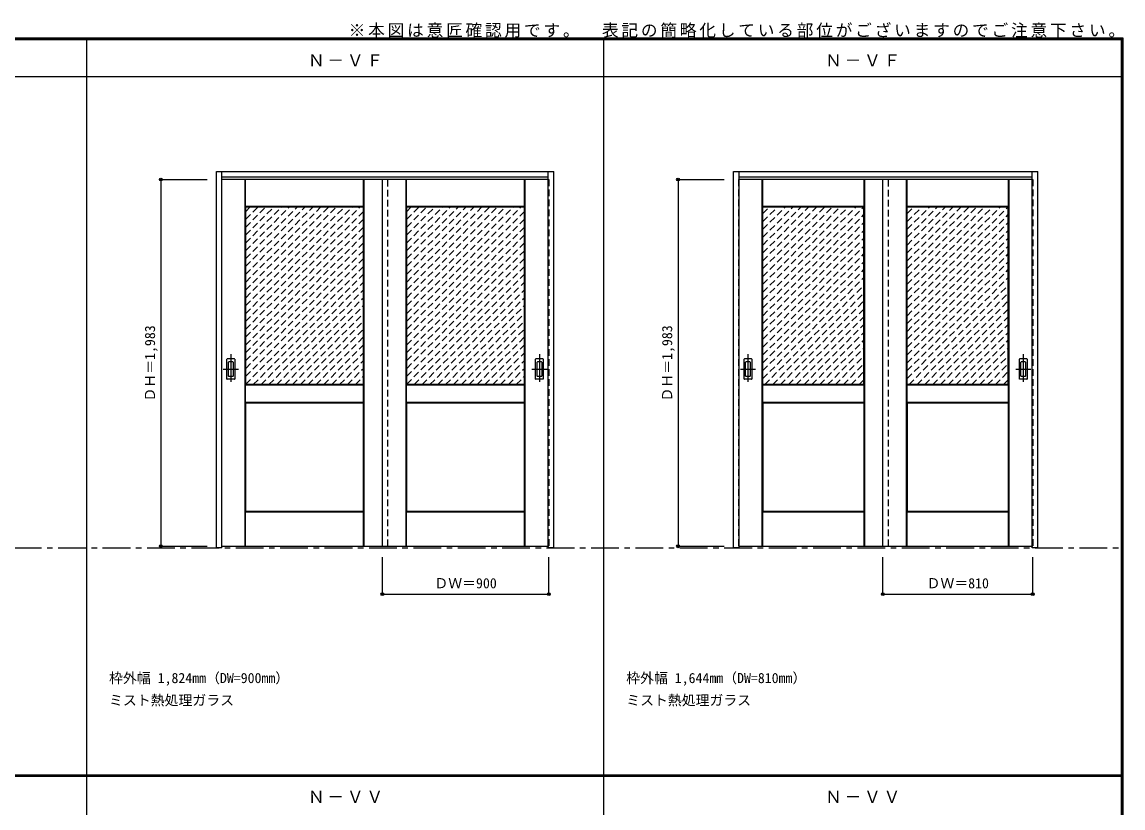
# Model space of a CAD drawing. Units: millimetres, scale not verified. Extents: x -6000 to 5700, y -4307 to 4260.
# Drawn here: x -250 to 5700, y 12 to 4260 of the extents above; entities that cross this region are included whole.
import ezdxf
from ezdxf.enums import TextEntityAlignment as Align

# ---------------------------------------------------------------- set-up
doc = ezdxf.new("R2010")
doc.units = ezdxf.units.MM
doc.header["$LTSCALE"] = 30
doc.header["$PDMODE"] = 32
doc.header["$PDSIZE"] = 15
doc.linetypes.add('CHAIN1', pattern=[8, 5, -1, 1, -1])
doc.linetypes.add('DASHED1', pattern=[1.8, 1.2, -0.6])
for name, color, linetype in [('0-0_補助線', 7, 'CHAIN1'), ('0-1_通り芯', 4, 'CHAIN1'), ('0-2_扉', 4, 'DASHED1'), ('0-3_仕上げ', 7, 'Continuous'), ('0-4_枠', 3, 'Continuous'), ('0-6_引手', 3, 'Continuous'), ('0-A_文字', 7, 'Continuous'), ('0-B_寸法', 7, 'Continuous'), ('0-C_ハッチ', 4, 'DASHED1'), ('F-1_枠', 6, 'Continuous')]:
    doc.layers.add(name, color=color, linetype=linetype)
doc.styles.add('ＭＳ ゴシック', font='')
doc.styles.get('ＭＳ ゴシック').set_extended_font_data('MS Gothic')

msp = doc.modelspace()

# ---------------------------------------------------------------- linework, layer by layer
at = {"layer": '0-0_補助線'}
msp.add_line((-2695, 1418), (5690, 1418), dxfattribs=at)
at = {"layer": '0-1_通り芯'}
for p, q in [((878, 2465), (878, 2303)), ((2546, 2465), (2546, 2303)), ((3673, 2465), (3673, 2303)), ((5161, 2465), (5161, 2303)), ((837, 2384), (919, 2384)), ((2505, 2384), (2587, 2384)), ((3632, 2384), (3714, 2384)), ((5120, 2384), (5202, 2384))]:
    msp.add_line(p, q, dxfattribs=at)
at = {"layer": '0-2_扉'}
for p, q in [((827, 3409.5), (827, 1426.5)), ((830, 3409.5), (827, 3409.5)), ((1727, 1426.5), (1727, 3409.5)), ((2594, 3409.5), (2597, 3409.5)), ((2597, 3409.5), (2597, 1426.5)), ((3622, 3409.5), (3622, 1426.5)), ((3625, 3409.5), (3622, 3409.5)), ((4432, 1426.5), (4432, 3409.5)), ((5209, 3409.5), (5212, 3409.5)), ((827, 1426.5), (830, 1426.5)), ((2597, 1426.5), (2594, 1426.5)), ((3622, 1426.5), (3625, 1426.5))]:
    msp.add_line(p, q, dxfattribs=at)
at = {"layer": '0-2_扉', "color": 3, "linetype": 'Continuous'}
for p, q in [((2594, 3409.5), (830, 3409.5)), ((1697, 1426.5), (1697, 3409.5)), ((5209, 3409.5), (3625, 3409.5)), ((4402, 1426.5), (4402, 3409.5)), ((830, 1426.5), (2594, 1426.5)), ((3625, 1426.5), (5209, 1426.5))]:
    msp.add_line(p, q, dxfattribs=at)
at = {"layer": '0-2_扉'}
msp.add_lwpolyline([(5212, 3409.5), (5212, 1426.5), (5209, 1426.5)], dxfattribs=at)
at = {"layer": '0-3_仕上げ'}
for p, q in [((955, 1426.5), (955, 3409.5)), ((956.5, 3262), (956.5, 3409.5)), ((958, 3263.5), (958, 3409.5)), ((1596, 3263.5), (1596, 3409.5)), ((1597.5, 3262), (1597.5, 3409.5)), ((1599, 1426.5), (1599, 3409.5)), ((1825, 1426.5), (1825, 3409.5)), ((1826.5, 3262), (1826.5, 3409.5)), ((1828, 3263.5), (1828, 3409.5)), ((2466, 3263.5), (2466, 3409.5)), ((2467.5, 3262), (2467.5, 3409.5)), ((2469, 1426.5), (2469, 3409.5)), ((3750, 1426.5), (3750, 3409.5)), ((3751.5, 3262), (3751.5, 3409.5)), ((3753, 3263.5), (3753, 3409.5)), ((4301, 3263.5), (4301, 3409.5)), ((4302.5, 3262), (4302.5, 3409.5)), ((4304, 1426.5), (4304, 3409.5)), ((4530, 1426.5), (4530, 3409.5)), ((4531.5, 3262), (4531.5, 3409.5)), ((4533, 3263.5), (4533, 3409.5)), ((5081, 3263.5), (5081, 3409.5)), ((5082.5, 3262), (5082.5, 3409.5)), ((5084, 1426.5), (5084, 3409.5)), ((958, 3263.5), (956.5, 3262)), ((959, 3259.5), (956.5, 3262)), ((1596, 3263.5), (958, 3263.5)), ((1597.5, 3262), (1595, 3259.5)), ((1596, 3263.5), (1597.5, 3262)), ((1828, 3263.5), (1826.5, 3262)), ((1829, 3259.5), (1826.5, 3262)), ((2466, 3263.5), (1828, 3263.5)), ((2467.5, 3262), (2465, 3259.5)), ((2466, 3263.5), (2467.5, 3262)), ((3753, 3263.5), (3751.5, 3262)), ((3754, 3259.5), (3751.5, 3262)), ((4301, 3263.5), (3753, 3263.5)), ((4533, 3263.5), (4531.5, 3262)), ((4534, 3259.5), (4531.5, 3262)), ((5081, 3263.5), (4533, 3263.5)), ((956.5, 2204), (956.5, 2299)), ((1596, 2297.5), (958, 2297.5)), ((958, 2205.5), (958, 2297.5)), ((1595, 2301.5), (1597.5, 2299)), ((1596, 2297.5), (1597.5, 2299)), ((1596, 2205.5), (1596, 2297.5)), ((1826.5, 2204), (1826.5, 2299)), ((2466, 2297.5), (1828, 2297.5)), ((1828, 2205.5), (1828, 2297.5)), ((2465, 2301.5), (2467.5, 2299)), ((2466, 2297.5), (2467.5, 2299)), ((2466, 2205.5), (2466, 2297.5)), ((3751.5, 2204), (3751.5, 2299)), ((3753, 2205.5), (3753, 2297.5)), ((4301, 2297.5), (3753, 2297.5)), ((4300, 2301.5), (4302.5, 2299)), ((4301, 2297.5), (4302.5, 2299)), ((4301, 2205.5), (4301, 2297.5)), ((4302.5, 2204), (4302.5, 2299)), ((4531.5, 2204), (4531.5, 2299)), ((4533, 2205.5), (4533, 2297.5)), ((5081, 2297.5), (4533, 2297.5)), ((5080, 2301.5), (5082.5, 2299)), ((5081, 2297.5), (5082.5, 2299)), ((5081, 2205.5), (5081, 2297.5)), ((5082.5, 2204), (5082.5, 2299)), ((958, 2205.5), (956.5, 2204)), ((959, 2201.5), (956.5, 2204)), ((958, 2205.5), (1596, 2205.5)), ((1597.5, 2204), (1595, 2201.5)), ((1828, 2205.5), (1826.5, 2204)), ((1829, 2201.5), (1826.5, 2204)), ((1828, 2205.5), (2466, 2205.5)), ((2467.5, 2204), (2465, 2201.5)), ((3753, 2205.5), (3751.5, 2204)), ((3754, 2201.5), (3751.5, 2204)), ((3753, 2205.5), (4301, 2205.5)), ((4533, 2205.5), (4531.5, 2204)), ((4534, 2201.5), (4531.5, 2204)), ((4533, 2205.5), (5081, 2205.5)), ((956.5, 1426.5), (956.5, 1612)), ((958, 1426.5), (958, 1610.5)), ((1596, 1610.5), (958, 1610.5)), ((1595, 1614.5), (1597.5, 1612)), ((1596, 1610.5), (1597.5, 1612)), ((1596, 1426.5), (1596, 1610.5)), ((1597.5, 1426.5), (1597.5, 1612)), ((1826.5, 1426.5), (1826.5, 1612)), ((1828, 1426.5), (1828, 1610.5)), ((2466, 1610.5), (1828, 1610.5)), ((2465, 1614.5), (2467.5, 1612)), ((2466, 1610.5), (2467.5, 1612)), ((2466, 1426.5), (2466, 1610.5)), ((2467.5, 1426.5), (2467.5, 1612)), ((3751.5, 1426.5), (3751.5, 1612)), ((3753, 1426.5), (3753, 1610.5)), ((4301, 1610.5), (3753, 1610.5)), ((4300, 1614.5), (4302.5, 1612)), ((4301, 1610.5), (4302.5, 1612)), ((4301, 1426.5), (4301, 1610.5)), ((4302.5, 1426.5), (4302.5, 1612)), ((4531.5, 1426.5), (4531.5, 1612)), ((4533, 1426.5), (4533, 1610.5)), ((5081, 1610.5), (4533, 1610.5)), ((5080, 1614.5), (5082.5, 1612)), ((5081, 1610.5), (5082.5, 1612)), ((5081, 1426.5), (5081, 1610.5)), ((5082.5, 1426.5), (5082.5, 1612))]:
    msp.add_line(p, q, dxfattribs=at)
at = {"layer": '0-3_仕上げ', "color": 3}
for p, q in [((1595, 3259.5), (959, 3259.5)), ((959, 2301.5), (959, 3259.5)), ((1595, 2301.5), (1595, 3259.5)), ((2465, 3259.5), (1829, 3259.5)), ((1829, 2301.5), (1829, 3259.5)), ((2465, 2301.5), (2465, 3259.5)), ((3754, 2301.5), (3754, 3259.5)), ((4300, 3259.5), (3754, 3259.5)), ((4300, 2301.5), (4300, 3259.5)), ((4534, 2301.5), (4534, 3259.5)), ((5080, 3259.5), (4534, 3259.5)), ((5080, 2301.5), (5080, 3259.5)), ((1595, 2301.5), (959, 2301.5)), ((2465, 2301.5), (1829, 2301.5)), ((4300, 2301.5), (3754, 2301.5)), ((5080, 2301.5), (4534, 2301.5)), ((959, 1614.5), (959, 2201.5)), ((959, 2201.5), (1595, 2201.5)), ((1595, 1614.5), (1595, 2201.5)), ((1829, 2201.5), (2465, 2201.5)), ((1829, 1614.5), (1829, 2201.5)), ((2465, 1614.5), (2465, 2201.5)), ((3754, 2201.5), (3754, 1614.5)), ((4534, 2201.5), (4534, 1614.5)), ((1595, 1614.5), (959, 1614.5)), ((2465, 1614.5), (1829, 1614.5)), ((4300, 1614.5), (3754, 1614.5)), ((5080, 1614.5), (4534, 1614.5))]:
    msp.add_line(p, q, dxfattribs=at)
at = {"layer": '0-3_仕上げ'}
for points in [[(4301, 3263.5), (4302.5, 3262), (4300, 3259.5)], [(5081, 3263.5), (5082.5, 3262), (5080, 3259.5)], [(958, 2297.5), (956.5, 2299), (959, 2301.5)], [(1596, 2205.5), (1597.5, 2204), (1597.5, 2299)], [(1828, 2297.5), (1826.5, 2299), (1829, 2301.5)], [(2466, 2205.5), (2467.5, 2204), (2467.5, 2299)], [(3753, 2297.5), (3751.5, 2299), (3754, 2301.5)], [(4533, 2297.5), (4531.5, 2299), (4534, 2301.5)], [(4301, 2205.5), (4302.5, 2204), (4300, 2201.5)], [(5081, 2205.5), (5082.5, 2204), (5080, 2201.5)], [(958, 1610.5), (956.5, 1612), (959, 1614.5)], [(1828, 1610.5), (1826.5, 1612), (1829, 1614.5)], [(3753, 1610.5), (3751.5, 1612), (3754, 1614.5)], [(4533, 1610.5), (4531.5, 1612), (4534, 1614.5)]]:
    msp.add_lwpolyline(points, dxfattribs=at)
at = {"layer": '0-3_仕上げ', "color": 3}
for points in [[(3754, 2201.5), (4300, 2201.5), (4300, 1614.5)], [(4534, 2201.5), (5080, 2201.5), (5080, 1614.5)]]:
    msp.add_lwpolyline(points, dxfattribs=at)
at = {"layer": '0-4_枠'}
for p, q in [((800, 1418), (800, 3453)), ((800, 3453), (2624, 3453)), ((830, 1418), (830, 3453)), ((2594, 1427.04), (2594, 3453)), ((2624, 1418), (2624, 3453)), ((3595, 1418), (3595, 3453)), ((3595, 3453), (5239, 3453)), ((3625, 1418), (3625, 3453)), ((5209, 1427.04), (5209, 3453)), ((5239, 1418), (5239, 3453)), ((830, 3423), (2594, 3423)), ((3625, 3423), (5209, 3423)), ((830, 1418), (800, 1418)), ((2594, 1426.7), (2594, 1427.04)), ((3625, 1418), (3595, 1418)), ((5209, 1426.7), (5209, 1427.04))]:
    msp.add_line(p, q, dxfattribs=at)
for points in [[(2624, 1418), (2594, 1418), (2594, 1426.7)], [(5239, 1418), (5209, 1418), (5209, 1426.7)]]:
    msp.add_lwpolyline(points, dxfattribs=at)
at = {"layer": '0-6_引手'}
for p, q in [((857, 2330.5), (857, 2437.5)), ((897.5, 2439), (858.5, 2439)), ((899, 2437.5), (899, 2330.5)), ((2525, 2330.5), (2525, 2437.5)), ((2565.5, 2439), (2526.5, 2439)), ((2567, 2437.5), (2567, 2330.5)), ((3652, 2330.5), (3652, 2437.5)), ((3692.5, 2439), (3653.5, 2439)), ((3694, 2437.5), (3694, 2330.5)), ((5140, 2330.5), (5140, 2437.5)), ((5180.5, 2439), (5141.5, 2439)), ((5182, 2437.5), (5182, 2330.5)), ((897.5, 2329), (858.5, 2329)), ((2565.5, 2329), (2526.5, 2329)), ((3692.5, 2329), (3653.5, 2329)), ((5180.5, 2329), (5141.5, 2329))]:
    msp.add_line(p, q, dxfattribs=at)
at = {"layer": '0-6_引手', "color": 7}
for p, q in [((865.5, 2346.5), (865.5, 2421.5)), ((889, 2423), (867, 2423)), ((890.5, 2421.5), (890.5, 2346.5)), ((2533.5, 2346.5), (2533.5, 2421.5)), ((2557, 2423), (2535, 2423)), ((2558.5, 2421.5), (2558.5, 2346.5)), ((3660.5, 2346.5), (3660.5, 2421.5)), ((3684, 2423), (3662, 2423)), ((3685.5, 2421.5), (3685.5, 2346.5)), ((5148.5, 2346.5), (5148.5, 2421.5)), ((5172, 2423), (5150, 2423)), ((5173.5, 2421.5), (5173.5, 2346.5)), ((889, 2345), (867, 2345)), ((2557, 2345), (2535, 2345)), ((3684, 2345), (3662, 2345)), ((5172, 2345), (5150, 2345))]:
    msp.add_line(p, q, dxfattribs=at)
at = {"layer": '0-6_引手'}
for centre, start, end in [((858.5, 2437.5), 90, 180), ((897.5, 2437.5), 0, 90), ((2526.5, 2437.5), 90, 180), ((2565.5, 2437.5), 0, 90), ((3653.5, 2437.5), 90, 180), ((3692.5, 2437.5), 0, 90), ((5141.5, 2437.5), 90, 180), ((5180.5, 2437.5), 0, 90), ((858.5, 2330.5), 180, 270), ((897.5, 2330.5), 270, 0), ((2526.5, 2330.5), 180, 270), ((2565.5, 2330.5), 270, 0), ((3653.5, 2330.5), 180, 270), ((3692.5, 2330.5), 270, 0), ((5141.5, 2330.5), 180, 270), ((5180.5, 2330.5), 270, 0)]:
    msp.add_arc(centre, 1.5, start, end, dxfattribs=at)
at = {"layer": '0-6_引手', "color": 7}
for centre, start, end in [((867, 2421.5), 90, 180), ((889, 2421.5), 0, 90), ((2535, 2421.5), 90, 180), ((2557, 2421.5), 0, 90), ((3662, 2421.5), 90, 180), ((3684, 2421.5), 0, 90), ((5150, 2421.5), 90, 180), ((5172, 2421.5), 0, 90), ((867, 2346.5), 180, 270), ((889, 2346.5), 270, 0), ((2535, 2346.5), 180, 270), ((2557, 2346.5), 270, 0), ((3662, 2346.5), 180, 270), ((3684, 2346.5), 270, 0), ((5150, 2346.5), 180, 270), ((5172, 2346.5), 270, 0)]:
    msp.add_arc(centre, 1.5, start, end, dxfattribs=at)
at = {"layer": '0-B_寸法', "color": 4}
for p, q in [((500, 3409.5), (750, 3409.5)), ((500, 3409.5), (500, 1426.5)), ((3295, 3409.5), (3545, 3409.5)), ((3295, 3409.5), (3295, 1426.5)), ((500, 1426.5), (750, 1426.5)), ((3295, 1426.5), (3545, 1426.5)), ((1697, 1168), (1697, 1368)), ((2597, 1168), (2597, 1368)), ((4402, 1168), (4402, 1368)), ((5212, 1168), (5212, 1368)), ((1697, 1168), (2597, 1168)), ((4402, 1168), (5212, 1168))]:
    msp.add_line(p, q, dxfattribs=at)
at = {"layer": '0-B_寸法'}
for p in [(500, 3409.5), (3295, 3409.5), (500, 1426.5), (3295, 1426.5), (1697, 1168), (2597, 1168), (4402, 1168), (5212, 1168)]:
    msp.add_point(p, dxfattribs=at)
at = {"layer": '0-C_ハッチ'}
for p, q in [((959, 2642.84), (1575.66, 3259.5)), ((959, 2685.27), (1533.23, 3259.5)), ((959, 2727.69), (1490.8, 3259.5)), ((959, 2770.12), (1448.38, 3259.5)), ((959, 2812.55), (1405.95, 3259.5)), ((959, 2854.97), (1363.53, 3259.5)), ((959, 2897.4), (1321.1, 3259.5)), ((959, 2939.83), (1278.67, 3259.5)), ((959, 2982.25), (1236.25, 3259.5)), ((959, 3024.68), (1193.82, 3259.5)), ((959, 3067.11), (1151.39, 3259.5)), ((959, 3109.53), (1108.97, 3259.5)), ((959, 3151.96), (1066.54, 3259.5)), ((959, 3194.39), (1024.11, 3259.5)), ((959, 3236.81), (981.69, 3259.5)), ((959, 2600.42), (1595, 3236.42)), ((1829, 2642.84), (2445.66, 3259.5)), ((1829, 2685.27), (2403.23, 3259.5)), ((1829, 2727.69), (2360.8, 3259.5)), ((1829, 2770.12), (2318.38, 3259.5)), ((1829, 2812.55), (2275.95, 3259.5)), ((1829, 2854.97), (2233.53, 3259.5)), ((1829, 2897.4), (2191.1, 3259.5)), ((1829, 2939.83), (2148.67, 3259.5)), ((1829, 2982.25), (2106.25, 3259.5)), ((1829, 3024.68), (2063.82, 3259.5)), ((1829, 3067.11), (2021.39, 3259.5)), ((1829, 3109.53), (1978.97, 3259.5)), ((1829, 3151.96), (1936.54, 3259.5)), ((1829, 3194.39), (1894.11, 3259.5)), ((1829, 3236.81), (1851.69, 3259.5)), ((1829, 2600.42), (2465, 3236.42)), ((3754, 3224.56), (3788.94, 3259.5)), ((3754, 3139.71), (3873.79, 3259.5)), ((3754, 3182.13), (3831.37, 3259.5)), ((3754, 2757.87), (4255.63, 3259.5)), ((3754, 2800.29), (4213.2, 3259.5)), ((3754, 2842.72), (4170.78, 3259.5)), ((3754, 2885.15), (4128.35, 3259.5)), ((3754, 2927.57), (4085.93, 3259.5)), ((3754, 2970), (4043.5, 3259.5)), ((3754, 3012.43), (4001.07, 3259.5)), ((3754, 3054.85), (3958.65, 3259.5)), ((3754, 3097.28), (3916.22, 3259.5)), ((3754, 2715.44), (4298.06, 3259.5)), ((3754, 2673.02), (4300, 3219.02)), ((4534, 3224.56), (4568.94, 3259.5)), ((4534, 3139.71), (4653.79, 3259.5)), ((4534, 3182.13), (4611.37, 3259.5)), ((4534, 2757.87), (5035.63, 3259.5)), ((4534, 2800.29), (4993.2, 3259.5)), ((4534, 2842.72), (4950.78, 3259.5)), ((4534, 2885.15), (4908.35, 3259.5)), ((4534, 2927.57), (4865.93, 3259.5)), ((4534, 2970), (4823.5, 3259.5)), ((4534, 3012.43), (4781.07, 3259.5)), ((4534, 3054.85), (4738.65, 3259.5)), ((4534, 3097.28), (4696.22, 3259.5)), ((4534, 2715.44), (5078.06, 3259.5)), ((4534, 2673.02), (5080, 3219.02)), ((959, 2557.99), (1595, 3193.99)), ((1829, 2557.99), (2465, 3193.99)), ((3754, 2630.59), (4300, 3176.59)), ((4534, 2630.59), (5080, 3176.59)), ((959, 2515.56), (1595, 3151.56)), ((959, 2473.14), (1595, 3109.14)), ((1829, 2515.56), (2465, 3151.56)), ((1829, 2473.14), (2465, 3109.14)), ((3754, 2588.16), (4300, 3134.16)), ((4534, 2588.16), (5080, 3134.16)), ((959, 2430.71), (1595, 3066.71)), ((1829, 2430.71), (2465, 3066.71)), ((3754, 2545.74), (4300, 3091.74)), ((3754, 2503.31), (4300, 3049.31)), ((4534, 2545.74), (5080, 3091.74)), ((4534, 2503.31), (5080, 3049.31)), ((959, 2388.28), (1595, 3024.28)), ((959, 2345.86), (1595, 2981.86)), ((1829, 2388.28), (2465, 3024.28)), ((1829, 2345.86), (2465, 2981.86)), ((3754, 2460.88), (4300, 3006.88)), ((4534, 2460.88), (5080, 3006.88)), ((959, 2303.43), (1595, 2939.43)), ((1829, 2303.43), (2465, 2939.43)), ((3754, 2418.46), (4300, 2964.46)), ((3754, 2376.03), (4300, 2922.03)), ((4534, 2418.46), (5080, 2964.46)), ((4534, 2376.03), (5080, 2922.03)), ((999.5, 2301.5), (1595, 2897)), ((1869.5, 2301.5), (2465, 2897)), ((3754, 2333.6), (4300, 2879.6)), ((4534, 2333.6), (5080, 2879.6)), ((1041.92, 2301.5), (1595, 2854.58)), ((1084.35, 2301.5), (1595, 2812.15)), ((1911.92, 2301.5), (2465, 2854.58)), ((1954.35, 2301.5), (2465, 2812.15)), ((3764.32, 2301.5), (4300, 2837.18)), ((4544.32, 2301.5), (5080, 2837.18)), ((1126.77, 2301.5), (1595, 2769.73)), ((1996.77, 2301.5), (2465, 2769.73)), ((3806.75, 2301.5), (4300, 2794.75)), ((3849.17, 2301.5), (4300, 2752.33)), ((4586.75, 2301.5), (5080, 2794.75)), ((4629.17, 2301.5), (5080, 2752.33)), ((1169.2, 2301.5), (1595, 2727.3)), ((1211.63, 2301.5), (1595, 2684.87)), ((2039.2, 2301.5), (2465, 2727.3)), ((2081.63, 2301.5), (2465, 2684.87)), ((3891.6, 2301.5), (4300, 2709.9)), ((4671.6, 2301.5), (5080, 2709.9)), ((1254.05, 2301.5), (1595, 2642.45)), ((2124.05, 2301.5), (2465, 2642.45)), ((3934.03, 2301.5), (4300, 2667.47)), ((3976.45, 2301.5), (4300, 2625.05)), ((4714.03, 2301.5), (5080, 2667.47)), ((4756.45, 2301.5), (5080, 2625.05)), ((1296.48, 2301.5), (1595, 2600.02)), ((2166.48, 2301.5), (2465, 2600.02)), ((4018.88, 2301.5), (4300, 2582.62)), ((4798.88, 2301.5), (5080, 2582.62)), ((1338.91, 2301.5), (1595, 2557.59)), ((1381.33, 2301.5), (1595, 2515.17)), ((2208.91, 2301.5), (2465, 2557.59)), ((2251.33, 2301.5), (2465, 2515.17)), ((4061.31, 2301.5), (4300, 2540.19)), ((4841.31, 2301.5), (5080, 2540.19)), ((1423.76, 2301.5), (1595, 2472.74)), ((2293.76, 2301.5), (2465, 2472.74)), ((4103.73, 2301.5), (4300, 2497.77)), ((4146.16, 2301.5), (4300, 2455.34)), ((4883.73, 2301.5), (5080, 2497.77)), ((4926.16, 2301.5), (5080, 2455.34)), ((1466.19, 2301.5), (1595, 2430.31)), ((1508.61, 2301.5), (1595, 2387.89)), ((2336.19, 2301.5), (2465, 2430.31)), ((2378.61, 2301.5), (2465, 2387.89)), ((4188.59, 2301.5), (4300, 2412.91)), ((4968.59, 2301.5), (5080, 2412.91)), ((1551.04, 2301.5), (1595, 2345.46)), ((2421.04, 2301.5), (2465, 2345.46)), ((4231.01, 2301.5), (4300, 2370.49)), ((4273.44, 2301.5), (4300, 2328.06)), ((5011.01, 2301.5), (5080, 2370.49)), ((5053.44, 2301.5), (5080, 2328.06)), ((1593.47, 2301.5), (1595, 2303.03)), ((2463.47, 2301.5), (2465, 2303.03))]:
    msp.add_line(p, q, dxfattribs=at)
at = {"layer": 'F-1_枠'}
for p, q in [((-6000, 4175), (5700, 4175)), ((-6000, 4170), (5700, 4170)), ((100, -3790), (100, 4175)), ((2895, -3790), (2895, 4175)), ((5690, 4175), (5690, -4205)), ((5695, 4175), (5695, -4205)), ((5700, 4175), (5700, -4205)), ((-6000, 4165), (5700, 4165)), ((-6000, 3965), (5700, 3965)), ((-6000, 190.5), (5700, 190.5)), ((-6000, 187.5), (5700, 187.5)), ((-6000, 184.5), (5700, 184.5))]:
    msp.add_line(p, q, dxfattribs=at)

# ---------------------------------------------------------------- texts
at = {"layer": '0-A_文字', "style": 'ＭＳ ゴシック'}
for s, p in [('枠外幅 1,824mm（DW=900mm）', (220, 670.5)), ('枠外幅 1,644mm（DW=810mm）', (3015, 670.5)), ('ミスト熱処理ガラス', (220, 550.5)), ('ミスト熱処理ガラス', (3015, 550.5))]:
    msp.add_text(s, height=54.99, dxfattribs=at).set_placement(p, align=Align.BOTTOM_LEFT)
at = {"layer": '0-A_文字', "char_height": 65.98, "attachment_point": 7, "style": 'ＭＳ ゴシック'}
for s, insert in [('\\T1.17;※本図は意匠確認用です。\u3000表記の簡略化している部位がございますのでご注意下さい。', (1515, 4175)), ('\\T1.17;Ｎ－ＶＦ', (1295, 4020)), ('\\T1.17;Ｎ－ＶＦ', (4090, 4020)), ('\\T1.17;Ｎ－ＶＶ', (1295, 39.5)), ('\\T1.17;Ｎ－ＶＶ', (4090, 39.5))]:
    msp.add_mtext(s, dxfattribs=dict(at, insert=insert))
at = {"layer": '0-B_寸法', "style": 'ＭＳ ゴシック'}
for p in [(485, 2208.75), (3280, 2208.75)]:
    msp.add_text('ＤＨ＝1,983', height=54.99, rotation=90, dxfattribs=at).set_placement(p, align=Align.BOTTOM_LEFT)
for s, p in [('ＤＷ＝900', (1978.25, 1183)), ('ＤＷ＝810', (4638.25, 1183))]:
    msp.add_text(s, height=54.99, dxfattribs=at).set_placement(p, align=Align.BOTTOM_LEFT)

doc.saveas('drawing.dxf')
